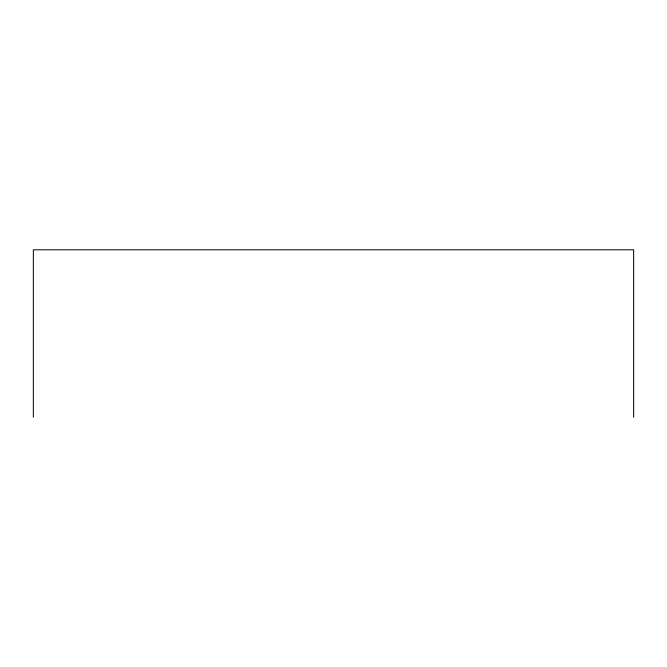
<?xml version="1.0" encoding="UTF-8"?>
<svg xmlns="http://www.w3.org/2000/svg" width="667" height="667" viewBox="0 0 667 667"><rect width="100%" height="100%" fill="white"/><g stroke="black" fill="none" stroke-linecap="round" stroke-linejoin="round"><path stroke-width="1" d="M633.65 417.192L633.65 249.808L33.35 249.808L33.35 417.192"/></g></svg>
